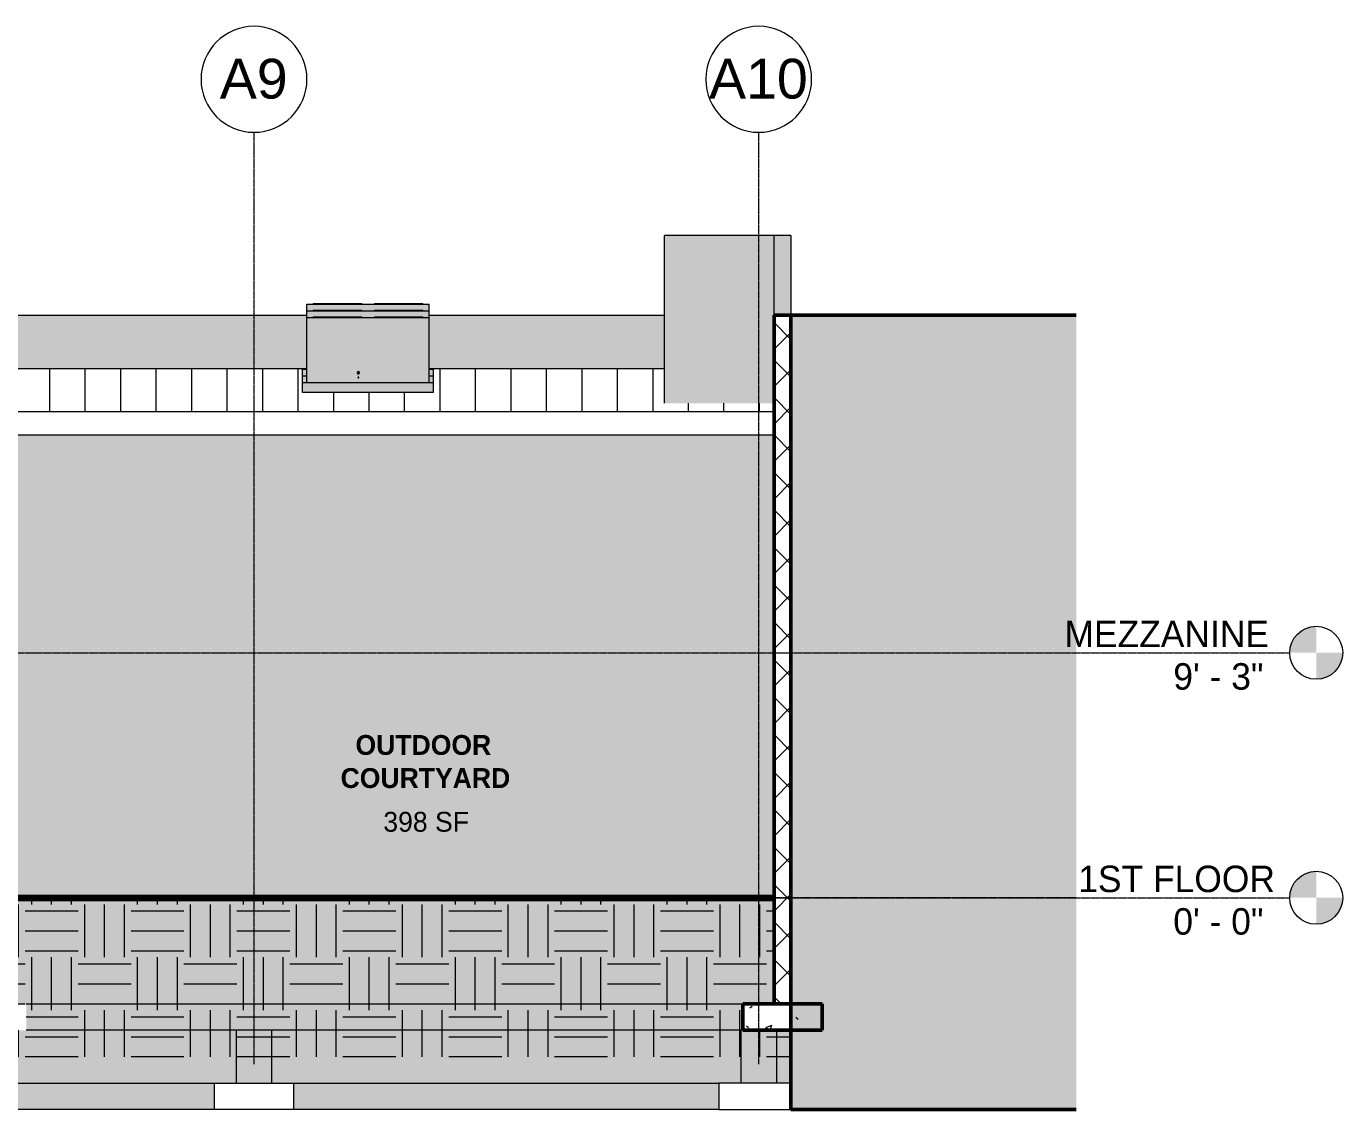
# Model space of a CAD drawing. Header units: inches. Extents: x -4221 to 4009, y -195 to 396.
# Drawn here: x -1924 to -1328, y -96 to 395 of the extents above; entities that cross this region are included whole.
import ezdxf

# ---------------------------------------------------------------- set-up
doc = ezdxf.new("R2010")
doc.units = ezdxf.units.IN
doc.header["$MEASUREMENT"] = 0
doc.linetypes.add('Aligning Line 1_8_', pattern=[0.25, 0.125, -0.125])
doc.linetypes.add('Grid Line 1_2_', pattern=[0.875, 0.5, -0.125, 0.125, -0.125])
for name, color, linetype, lineweight in [('A-AREA-IDEN', 2, 'Continuous', 9), ('A-FLOR-LEVL', 51, 'Continuous', 9), ('A-FLOR-LEVL-1', 51, 'Grid Line 1_2_', 9), ('A-ROOF', 132, 'Continuous', 13), ('A-ROOF-PATT-1', 132, 'Continuous', 9), ('A-WALL', 113, 'Continuous', 13), ('A-WALL-1', 10, 'Continuous', 13), ('A-WALL-2', 50, 'Continuous', 13), ('A-WALL-3', 163, 'Continuous', 50), ('A-WALL-4', 173, 'Continuous', 13), ('A-WALL-5', 8, 'Continuous', 13), ('A-WALL-PATT-1', 10, 'Continuous', 13), ('A-WALL-PATT-2', 50, 'Continuous', 13), ('A-WALL-PATT-3', 7, 'Continuous', 9), ('A-WALL-PATT-4', 111, 'Continuous', 9), ('C-TOPO', 7, 'Continuous', 9), ('C-TOPO-1', 7, 'Continuous', 140), ('G-ANNO-SYMB', 111, 'Aligning Line 1_8_', 9), ('M-EQPM', 50, 'Continuous', 9), ('S-FNDN', 32, 'Continuous', 13), ('S-FNDN-1', 50, 'Continuous', 13), ('S-FNDN-2', 9, 'Continuous', 13), ('S-FNDN-3', 173, 'Continuous', 13), ('S-FNDN-4', 253, 'Continuous', 9), ('S-FNDN-5', 163, 'Continuous', 50), ('S-GRID-1', 1, 'Grid Line 1_2_', 9), ('S-GRID-IDEN', 1, 'Continuous', 9)]:
    doc.layers.add(name, color=color, linetype=linetype, lineweight=lineweight)
doc.styles.add('Arial', font='arial.ttf', dxfattribs={"height": 18})
doc.styles.add('Century Gothic', font='ufonts.com_century-gothic.ttf', dxfattribs={"height": 12})
doc.styles.add('Century Gothic_1', font='ufonts.com_century-gothic.ttf', dxfattribs={"height": 9})
doc.styles.add('Century Gothic_B', font='GOTHICB.TTF', dxfattribs={"height": 9})
pattern_1 = [(50, (-3004.96, 0), (27.5427, -2.40992), [2.88, -31.68]), (355, (-3004.96, 0), (-5.32784, 28.88427), [2.304, -25.344]), (100.451, (-3002.666, -0.2), (22.2153, 26.47393), [2.448, -26.924]), (46.184, (-3004.96, 7.68), (40.9819, -6.3564), [4.32, -47.52]), (96.636, (-3001.546, 7.15), (35.8907, 37.4062), [3.671, -40.386]), (351.184, (-3004.96, 7.68), (35.891, 37.4062), [3.456, -38.016]), (21, (-3001.12, 5.76), (22.92104, -15.46073), [2.88, -31.68]), (326, (-3001.12, 5.76), (9.34353, 27.84574), [2.304, -25.344]), (71.451, (-2999.21, 4.472), (32.26477, 12.3844), [2.448, -26.924]), (37.5, (-3004.961, 0), (0.466855, 12.78271), [1.267, -23.77, 1.267, -24.461, -25.44]), (37.5, (-3004.961, 0), (0.466855, 12.78271), [-50.765, 1.267, -24.173]), (7.5, (-3004.961, 0), (10.10159, 15.14509), [1.267, -13.402, 1.267, -23.194, -9.696]), (7.5, (-3004.961, 0), (10.10159, 15.14509), [-39.13, 1.267, -8.429]), (327.5, (-3013.524, 0), (20.49916, -0.86578), [1.267, -8.333, 1.267, -28.685, -39.744]), (327.5, (-3013.524, 0), (20.49916, -0.86578), [-39.552, 1.267, -38.477]), (317.5, (-3017.364, 0), (22.39478, 3.84429), [1.267, -11.213, 1.267, -18.624, -28.224]), (317.5, (-3017.364, 0), (22.39478, 3.84429), [-32.371, 1.267, -26.957])]

# ---------------------------------------------------------------- blocks, each defined once
blk = doc.blocks.new('Walls 1 - Walls 1-1277454-BUILDING ELEVATION - SOUTH')
at = {"layer": 'A-WALL-1'}
for points in [[(-1943.06, 239.72), (-1943.06, 239.72), (-1943.06, 264), (-1943.14, 264), (-1943.14, 239.72)], [(-1584.45, -72), (-1577.83, -72), (-1577.83, -60), (-1584.45, -60), (-1584.45, -63.94)], [(-1577.83, -84), (-1577.83, -72), (-1584.45, -72), (-1584.45, -84)]]:
    blk.add_hatch(color=256, dxfattribs=at).paths.add_polyline_path(points, flags=0)
h = blk.add_hatch(color=256, dxfattribs=at)
h.paths.add_polyline_path([(-1741.78, 239.72), (-1635.2, 239.72), (-1635.2, 264), (-1741.78, 264), (-1741.78, 262.19)], flags=0)
h.paths.add_polyline_path([(-1866.57, 239.72), (-1797.2, 239.72), (-1797.2, 264), (-1943.06, 264), (-1943.06, 239.72)], flags=0)
at = {"layer": 'A-WALL-5'}
blk.add_hatch(color=256, dxfattribs=at).paths.add_polyline_path([(-1448.5, -96), (-1448.5, 264), (-1577.83, 264), (-1577.83, -96)], flags=0)
at = {"layer": 'A-WALL-3'}
for p, q in [((-1448.5, 264), (-1577.83, 264)), ((-1577.83, 264), (-1577.83, -96)), ((-1577.83, -96), (-1448.5, -96))]:
    blk.add_line(p, q, dxfattribs=at)
at = {"layer": 'A-WALL-4'}
for p, q in [((-1943.14, 264), (-1943.06, 264)), ((-1943.06, 264), (-1797.2, 264)), ((-1943.06, 264), (-1943.06, 239.72)), ((-1741.78, 264), (-1635.2, 264))]:
    blk.add_line(p, q, dxfattribs=at)
blk = doc.blocks.new('Condensing Unit - Air Cooled - DX - 6-10 Tons - 6 Tons-1352867-BUILDING ELEVATION - SOUTH')
at = {"layer": 'M-EQPM'}
for points in [[(-1766.64, 262.87), (-1766.64, 263.24), (-1744.64, 263.24), (-1744.64, 262.87), (-1741.78, 262.87), (-1741.78, 265.87), (-1797.2, 265.87), (-1797.2, 262.87), (-1794.35, 262.87), (-1794.35, 263.24), (-1772.35, 263.24), (-1772.35, 262.87)], [(-1782.2, 265.87), (-1772.35, 265.87), (-1772.35, 266.23), (-1794.35, 266.23), (-1794.35, 265.87), (-1782.95, 265.87)], [(-1744.88, 265.87), (-1744.64, 265.87), (-1744.64, 266.23), (-1766.64, 266.23), (-1766.64, 265.87), (-1745.59, 265.87)]]:
    blk.add_hatch(color=256, dxfattribs=at).paths.add_polyline_path(points, flags=0)
h = blk.add_hatch(color=256, dxfattribs=at)
h.paths.add_polyline_path([(-1739.78, 233.46), (-1739.78, 236.46), (-1741.78, 236.46), (-1741.78, 233.46), (-1741.15, 233.46)], flags=0)
h.paths.add_polyline_path([(-1799.2, 233.46), (-1797.2, 233.46), (-1797.2, 236.46), (-1799.2, 236.46)], flags=0)
for p, q in [((-1797.2, 265.87), (-1741.78, 265.87)), ((-1797.2, 262.87), (-1797.2, 265.87)), ((-1794.35, 266.23), (-1794.35, 265.87)), ((-1794.35, 266.23), (-1772.35, 266.23)), ((-1772.35, 265.87), (-1772.35, 266.23)), ((-1766.64, 266.23), (-1766.64, 265.87)), ((-1766.64, 266.23), (-1744.64, 266.23)), ((-1744.64, 265.87), (-1744.64, 266.23)), ((-1741.78, 262.87), (-1741.78, 265.87)), ((-1799.2, 236.46), (-1797.2, 236.46)), ((-1799.2, 233.46), (-1799.2, 236.46)), ((-1741.78, 236.46), (-1739.78, 236.46)), ((-1739.78, 233.46), (-1739.78, 236.46))]:
    blk.add_line(p, q, dxfattribs=at)
blk = doc.blocks.new('Condensing Unit - Air Cooled - DX - 6-10 Tons - 6 Tons-V5-BUILDING ELEVATION - SOUTH')
at = {"layer": 'M-EQPM'}
h = blk.add_hatch(color=256, dxfattribs=at)
h.paths.add_polyline_path([(-1797.2, 233.46), (-1741.78, 233.46), (-1741.78, 262.87), (-1797.2, 262.87), (-1797.2, 262.19)], flags=0)
h.paths.add_polyline_path([(-1773.94, 235.5), (-1773.99, 235.52), (-1774.08, 235.64), (-1774.08, 235.73), (-1773.94, 235.86), (-1773.85, 235.86), (-1773.71, 235.73), (-1773.71, 235.64), (-1773.85, 235.52)], flags=0)
h.paths.add_polyline_path([(-1773.89, 237.29), (-1774.18, 237.37), (-1774.38, 237.57), (-1774.44, 237.71), (-1774.44, 238), (-1774.29, 238.25), (-1774.04, 238.4), (-1773.75, 238.4), (-1773.46, 238.18), (-1773.35, 238), (-1773.35, 237.71), (-1773.5, 237.46), (-1773.85, 237.3)], flags=0)
for points in [[(-1782.2, 262.87), (-1772.35, 262.87), (-1772.35, 263.23), (-1794.35, 263.23), (-1794.35, 262.87), (-1782.95, 262.87)], [(-1744.88, 262.87), (-1744.64, 262.87), (-1744.64, 263.23), (-1766.64, 263.23), (-1766.64, 262.87), (-1745.59, 262.87)], [(-1739.78, 228.87), (-1739.78, 233.46), (-1799.2, 233.46), (-1799.2, 228.87), (-1741.15, 228.87)], [(-1773.89, 237.29), (-1773.75, 237.31), (-1773.5, 237.46), (-1773.35, 237.71), (-1773.35, 238), (-1773.5, 238.25), (-1773.75, 238.4), (-1774.04, 238.4), (-1774.33, 238.18), (-1774.44, 238), (-1774.44, 237.71), (-1774.38, 237.57), (-1774.18, 237.37)], [(-1773.94, 235.5), (-1773.8, 235.52), (-1773.71, 235.64), (-1773.71, 235.73), (-1773.85, 235.86), (-1773.94, 235.86), (-1774.08, 235.73), (-1774.08, 235.64), (-1773.99, 235.52)]]:
    blk.add_hatch(color=256, dxfattribs=at).paths.add_polyline_path(points, flags=0)
for p, q in [((-1797.2, 262.87), (-1741.78, 262.87)), ((-1797.2, 233.46), (-1797.2, 262.87)), ((-1794.35, 263.23), (-1794.35, 262.87)), ((-1794.35, 263.23), (-1772.35, 263.23)), ((-1772.35, 262.87), (-1772.35, 263.23)), ((-1766.64, 263.23), (-1766.64, 262.87)), ((-1766.64, 263.23), (-1744.64, 263.23)), ((-1744.64, 262.87), (-1744.64, 263.23)), ((-1741.78, 233.46), (-1741.78, 262.87)), ((-1799.2, 233.46), (-1739.78, 233.46)), ((-1799.2, 228.87), (-1799.2, 233.46)), ((-1739.78, 228.87), (-1739.78, 233.46)), ((-1739.78, 228.87), (-1799.2, 228.87))]:
    blk.add_line(p, q, dxfattribs=at)
for centre, radius, start, end in [((-1773.89, 237.86), 0.562, 0, 180), ((-1773.89, 237.86), 0.562, 180, 0), ((-1773.89, 235.68), 0.188, 0, 180), ((-1773.89, 235.68), 0.188, 180, 0)]:
    blk.add_arc(centre, radius, start, end, dxfattribs=at)
blk = doc.blocks.new('Level - Level Head - Circle-50818-BUILDING ELEVATION - SOUTH')
at = {"layer": 'A-FLOR-LEVL'}
h = blk.add_hatch(color=256, dxfattribs=at)
edge = h.paths.add_edge_path(flags=0)
edge.add_line((-1339.78, 0), (-1351.78, 0))
edge.add_arc((-1339.78, 0), 12, 90, 180, ccw=False)
edge.add_line((-1339.78, 12), (-1339.78, 0))
h = blk.add_hatch(color=256, dxfattribs=at)
edge = h.paths.add_edge_path(flags=0)
edge.add_line((-1339.78, -12), (-1339.78, 0))
edge.add_line((-1339.78, 0), (-1327.78, 0))
edge.add_arc((-1339.78, 0), 12, 270, 360, ccw=False)
blk.add_circle((-1339.78, 0), 12, dxfattribs=at)
blk = doc.blocks.new('Grid - Grid Head - Circle-50561-BUILDING ELEVATION - SOUTH')
at = {"layer": 'S-GRID-IDEN'}
for start, end in [(0, 180), (180, 360)]:
    blk.add_arc((-2877.2, 324), 24, start, end, dxfattribs=at)

msp = doc.modelspace()

# ---------------------------------------------------------------- hatches: boundary and pattern name
at = {"layer": 'A-ROOF-PATT-1'}
h = msp.add_hatch(dxfattribs=at)
h.set_pattern_fill('FP_4', color=256, style=0, pattern_type=2)
h.set_pattern_definition([(90, (0, 2.275), (-16.082, 1e-15), [])])
h.paths.add_polyline_path([(-1866.57, 220.22), (-1585.45, 220.24), (-1585.45, 224.06), (-1635.2, 224.06), (-1635.2, 239.72), (-1741.78, 239.72), (-1741.78, 239.46), (-1739.78, 239.46), (-1739.78, 228.87), (-1799.2, 228.87), (-1799.2, 239.46), (-1797.2, 239.46), (-1797.2, 239.72), (-3220.45, 239.72), (-3220.45, 233.43), (-3581.7, 233.43), (-3581.7, 226.07), (-3037.08, 226.07), (-3037.08, 220.22), (-1950.18, 220.22)], flags=0)
at = {"layer": 'A-WALL-2'}
msp.add_hatch(color=256, dxfattribs=at).paths.add_polyline_path([(-1577.83, 264), (-1577.83, 300), (-1585.45, 300), (-1585.45, 264)], flags=0)
at = {"layer": 'A-WALL-PATT-1'}
for points in [[(-1585.45, 224.06), (-1585.45, 300), (-1627.58, 300), (-1627.58, 224.06), (-1615.72, 224.06)], [(-1637.69, -48), (-1585.45, -48), (-1585.45, 0), (-1938.58, 0), (-1938.58, -48), (-1782.95, -48)]]:
    msp.add_hatch(color=256, dxfattribs=at).paths.add_polyline_path(points, flags=0)
h = msp.add_hatch(color=256, dxfattribs=at)
h.paths.add_polyline_path([(-1610.45, -84), (-1600.45, -84), (-1600.45, -72), (-1813.2, -72), (-1813.2, -84), (-1782.95, -84)], flags=0)
h.paths.add_polyline_path([(-3013.2, -84), (-2793.2, -84), (-2793.2, -72), (-3013.2, -72)], flags=0)
h.paths.add_polyline_path([(-2777.2, -84), (-2550.2, -84), (-2550.2, -72), (-2777.2, -72)], flags=0)
h.paths.add_polyline_path([(-1946.2, -84), (-1829.2, -84), (-1829.2, -72), (-2053.7, -72), (-2053.7, -84), (-1950.18, -84)], flags=0)
h.paths.add_polyline_path([(-2534.2, -84), (-2310.2, -84), (-2310.2, -72), (-2534.2, -72), (-2534.2, -82.49)], flags=0)
h.paths.add_polyline_path([(-2294.2, -84), (-2069.7, -84), (-2069.7, -72), (-2294.2, -72)], flags=0)
h.paths.add_polyline_path([(-2589.2, -6.01), (-2589.2, -6), (-2619.09, -6.01)], flags=0)
h.paths.add_polyline_path([(-2121.2, -6.01), (-2121.2, -6), (-2229.2, -6.01)], flags=0)
h.paths.add_polyline_path([(-2277.2, -6.01), (-2277.2, -6), (-2278.2, -6.01)], flags=0)
h = msp.add_hatch(color=256, dxfattribs=at)
h.paths.add_polyline_path([(-1782.95, -72), (-1600.45, -72), (-1600.45, -60), (-1813.2, -60), (-1813.2, -72), (-1797.99, -72)], flags=0)
h.paths.add_polyline_path([(-3013.2, -72), (-2793.2, -72), (-2793.2, -24), (-2809.2, -24), (-2809.2, -6.01), (-2853.2, -6.01), (-2853.2, -24), (-2901.2, -24), (-2901.2, -6.01), (-2997.2, -6.01), (-2997.2, -24), (-3013.2, -24), (-3013.2, -48), (-3003.2, -48), (-3003.2, -60), (-3013.2, -60)], flags=0)
h.paths.add_polyline_path([(-2777.2, -72), (-2550.2, -72), (-2550.2, -24), (-2589.2, -24), (-2589.2, -6.01), (-2697.2, -6.01), (-2697.2, -24), (-2745.2, -24), (-2745.2, -6.01), (-2761.2, -6.01), (-2761.2, -24), (-2777.2, -24), (-2777.2, -57.86)], flags=0)
h.paths.add_polyline_path([(-1946.2, -72), (-1829.2, -72), (-1829.2, -60), (-1960.39, -60), (-1960.39, -48), (-1946.2, -48), (-1946.2, -6.01), (-2037.7, -6.01), (-2037.7, -24), (-2053.7, -24), (-2053.7, -72), (-1950.18, -72)], flags=0)
h.paths.add_polyline_path([(-2534.2, -72), (-2310.2, -72), (-2310.2, -24), (-2326.2, -24), (-2326.2, -6.01), (-2385.2, -6.01), (-2385.2, -24), (-2433.2, -24), (-2433.2, -6.01), (-2518.2, -6.01), (-2518.2, -24), (-2534.2, -24), (-2534.2, -69.44)], flags=0)
h.paths.add_polyline_path([(-2294.2, -72), (-2069.7, -72), (-2069.7, -24), (-2121.2, -24), (-2121.2, -6.01), (-2229.2, -6.01), (-2229.2, -24), (-2277.2, -24), (-2277.2, -6.01), (-2278.2, -6.01), (-2278.2, -24), (-2294.2, -24), (-2294.2, -57.86)], flags=0)
at = {"layer": 'A-WALL-PATT-2'}
msp.add_hatch(color=256, dxfattribs=at).paths.add_polyline_path([(-1635.2, 224.06), (-1627.58, 224.06), (-1627.58, 300), (-1635.2, 300)], flags=0)
at = {"layer": 'A-WALL-PATT-3'}
h = msp.add_hatch(dxfattribs=at)
h.set_pattern_fill('FP_1', color=256, style=0, pattern_type=2)
h.set_pattern_definition([(45, (-3004.961, 0), (-8.48528, 8.48528), []), (135, (-3004.961, 0), (-8.48528, -8.48528), [])])
h.paths.add_polyline_path([(-1577.83, -48), (-1577.83, 264), (-1585.45, 264), (-1585.45, -48)], flags=0)
at = {"layer": 'A-WALL-PATT-4'}
h = msp.add_hatch(dxfattribs=at)
h.set_pattern_fill('FP_5', color=256, style=0, pattern_type=2)
h.set_pattern_definition([(90, (-1570.641, 300), (-16, 1e-15), [16, 0, 0, 0]), (90, (-1576.641, 300), (-16, 1e-15), [16, 0, 0, 0]), (90, (-1575.641, 300), (-16, 1e-15), [2.143, -13.857]), (90, (-1581.641, 300), (-16, 1e-15), [16, 0, 0, 0]), (90, (-1575.641, 303.214), (-16, 1e-15), [2.143, -13.857]), (90, (-1575.641, 306.429), (-16, 1e-15), [2.143, -13.857]), (90, (-1575.641, 309.643), (-16, 1e-15), [2.143, -13.857]), (90, (-1575.641, 312.857), (-16, 1e-15), [2.143, -13.857]), (90, (-1571.641, 300), (-16, 1e-15), [2.143, -13.857]), (90, (-1571.641, 303.214), (-16, 1e-15), [2.143, -13.857]), (90, (-1571.641, 306.429), (-16, 1e-15), [2.143, -13.857]), (90, (-1571.641, 309.643), (-16, 1e-15), [2.143, -13.857]), (90, (-1571.641, 312.857), (-16, 1e-15), [2.143, -13.857])])
h.paths.add_polyline_path([(-1797.99, 0), (-1585.45, 0), (-1585.45, 209.72), (-3026.2, 209.72), (-3026.2, 124), (-1938.58, 124), (-1938.58, 102), (-1935.39, 102), (-1935.39, 0), (-1866.57, 0)], flags=0)
at = {"layer": 'C-TOPO'}
h = msp.add_hatch(dxfattribs=at)
h.set_pattern_fill('FP_2', color=256, style=0, pattern_type=2)
h.set_pattern_definition([(0, (-3004.96, 0), (24, 24), [24, -24]), (0, (-3004.96, 9), (24, 24), [24, -24]), (0, (-3004.96, 18), (24, 24), [24, -24]), (90, (-3001.96, 21), (-24, 24), [24, -24]), (90, (-2992.96, 21), (-24, 24), [24, -24]), (90, (-2983.96, 21), (-24, 24), [24, -24])])
h.paths.add_polyline_path([(-1797.99, -72), (-1577.83, -72), (-1577.83, -60), (-1599.64, -60), (-1599.64, -48), (-1585.45, -48), (-1585.45, 0), (-1938.58, 0), (-1938.58, -48), (-1924.39, -48), (-1924.39, -60), (-1946.2, -60), (-1946.2, -72), (-1924.39, -72)], flags=0)
at = {"layer": 'S-FNDN'}
for points in [[(-1813.2, -72), (-1813.2, -60), (-1829.2, -60), (-1829.2, -72)], [(-1585.45, -72), (-1584.45, -72), (-1584.45, -60), (-1600.45, -60), (-1600.45, -72), (-1587.2, -72)], [(-1813.2, -84), (-1813.2, -72), (-1829.2, -72), (-1829.2, -84)], [(-1585.45, -84), (-1584.45, -84), (-1584.45, -72), (-1600.45, -72), (-1600.45, -84), (-1587.2, -84)]]:
    msp.add_hatch(color=256, dxfattribs=at).paths.add_polyline_path(points, flags=0)
at = {"layer": 'S-FNDN-1'}
msp.add_hatch(color=256, dxfattribs=at).paths.add_polyline_path([(-1599.64, -60), (-1599.64, -48), (-1924.39, -48), (-1924.39, -60), (-1782.95, -60)], flags=0)
h = msp.add_hatch(color=256, dxfattribs=at)
h.paths.add_polyline_path([(-1610.45, -96), (-1610.45, -84), (-1803.2, -84), (-1803.2, -96), (-1782.95, -96)], flags=0)
h.paths.add_polyline_path([(-2803.2, -96), (-2803.2, -84), (-3003.2, -84), (-3003.2, -96), (-2953.54, -96)], flags=0)
h.paths.add_polyline_path([(-2767.2, -96), (-2560.2, -96), (-2560.2, -84), (-2767.2, -84)], flags=0)
h.paths.add_polyline_path([(-1839.2, -96), (-1839.2, -84), (-2043.7, -84), (-2043.7, -96), (-1950.18, -96)], flags=0)
h.paths.add_polyline_path([(-2117.41, -96), (-2079.7, -96), (-2079.7, -84), (-2284.2, -84), (-2284.2, -96)], flags=0)
h.paths.add_polyline_path([(-2524.2, -96), (-2320.2, -96), (-2320.2, -84), (-2524.2, -84)], flags=0)
at = {"layer": 'S-FNDN-4'}
h = msp.add_hatch(dxfattribs=at)
h.set_pattern_fill('FP_3', color=256, style=0, pattern_type=2)
h.set_pattern_definition(pattern_1)
h.paths.add_polyline_path([(-1924.39, -60), (-1924.39, -48), (-1960.39, -48), (-1960.39, -60), (-1950.18, -60)], flags=0)
h = msp.add_hatch(dxfattribs=at)
h.set_pattern_fill('FP_3', color=256, style=0, pattern_type=2)
h.set_pattern_definition(pattern_1)
h.paths.add_polyline_path([(-1563.64, -60), (-1563.64, -48), (-1599.64, -48), (-1599.64, -60)], flags=0)

# ---------------------------------------------------------------- linework, layer by layer
at = {"layer": 'A-FLOR-LEVL-1'}
for p, q in [((-4220.89, 111), (-1351.78, 111)), ((-4220.89, 0), (-1351.78, 0))]:
    msp.add_line(p, q, dxfattribs=at)
at = {"layer": 'A-ROOF'}
for p, q in [((-3220.45, 239.72), (-1797.2, 239.72)), ((-1741.78, 239.72), (-1635.2, 239.72)), ((-1585.45, 220.22), (-3037.08, 220.22)), ((-3037.08, 209.72), (-1585.45, 209.72))]:
    msp.add_line(p, q, dxfattribs=at)
at = {"layer": 'A-WALL'}
msp.add_line((-1935.39, 0), (-1585.45, 0), dxfattribs=at)
at = {"layer": 'A-WALL-3'}
for p, q in [((-1585.45, 264), (-1585.45, -48)), ((-1577.83, 264), (-1585.45, 264)), ((-1577.83, -48), (-1577.83, 264))]:
    msp.add_line(p, q, dxfattribs=at)
at = {"layer": 'A-WALL-4'}
for p, q in [((-1635.2, 224.06), (-1635.2, 300)), ((-1577.83, 300), (-1635.2, 300)), ((-1585.45, 264), (-1585.45, 300)), ((-1577.83, 300), (-1577.83, 264))]:
    msp.add_line(p, q, dxfattribs=at)
at = {"layer": 'C-TOPO'}
for p, q in [((-1797.99, 0), (-1938.58, 0)), ((-1585.45, 0), (-1797.99, 0))]:
    msp.add_line(p, q, dxfattribs=at)
at = {"layer": 'C-TOPO-1'}
for p, q in [((-1938.58, 0), (-1797.99, 0)), ((-1797.99, 0), (-1585.45, 0))]:
    msp.add_line(p, q, dxfattribs=at)
at = {"layer": 'G-ANNO-SYMB'}
msp.add_line((-1448.5, 0), (-4124.14, 0), dxfattribs=at)
at = {"layer": 'S-FNDN'}
for p, q in [((-1829.2, -84), (-1829.2, -60)), ((-1813.2, -60), (-1813.2, -84)), ((-1600.45, -84), (-1600.45, -60)), ((-1584.45, -60), (-1584.45, -84)), ((-1839.2, -84), (-1839.2, -96)), ((-1803.2, -96), (-1803.2, -84)), ((-1577.83, -84), (-1610.45, -84)), ((-1610.45, -84), (-1610.45, -96)), ((-1610.45, -96), (-1577.83, -96))]:
    msp.add_line(p, q, dxfattribs=at)
at = {"layer": 'S-FNDN-2'}
for p, q in [((-1924.39, -48), (-1599.64, -48)), ((-1599.64, -60), (-1924.39, -60))]:
    msp.add_line(p, q, dxfattribs=at)
at = {"layer": 'S-FNDN-3'}
for p, q in [((-2079.7, -84), (-1610.45, -84)), ((-1610.45, -96), (-2079.7, -96))]:
    msp.add_line(p, q, dxfattribs=at)
at = {"layer": 'S-FNDN-5'}
for p, q in [((-1563.64, -48), (-1599.64, -48)), ((-1599.64, -48), (-1599.64, -60)), ((-1563.64, -60), (-1563.64, -48)), ((-1599.64, -60), (-1563.64, -60))]:
    msp.add_line(p, q, dxfattribs=at)
at = {"layer": 'S-GRID-1'}
for p, q in [((-1821.2, -75.41), (-1821.2, 346.82)), ((-1592.45, -75.41), (-1592.45, 346.82))]:
    msp.add_line(p, q, dxfattribs=at)

# ---------------------------------------------------------------- block references
at = {"layer": 'A-FLOR-LEVL'}
for p in [(0, 111), (0, 0)]:
    msp.add_blockref('Level - Level Head - Circle-50818-BUILDING ELEVATION - SOUTH', p, dxfattribs=at)
at = {"layer": 'A-WALL-4'}
msp.add_blockref('Walls 1 - Walls 1-1277454-BUILDING ELEVATION - SOUTH', (0, 0), dxfattribs=at)
at = {"layer": 'M-EQPM'}
for name, p in [('Condensing Unit - Air Cooled - DX - 6-10 Tons - 6 Tons-1352867-BUILDING ELEVATION - SOUTH', (0, 3)), ('Condensing Unit - Air Cooled - DX - 6-10 Tons - 6 Tons-1352867-BUILDING ELEVATION - SOUTH', (0, 0)), ('Condensing Unit - Air Cooled - DX - 6-10 Tons - 6 Tons-V5-BUILDING ELEVATION - SOUTH', (0, 0))]:
    msp.add_blockref(name, p, dxfattribs=at)
at = {"layer": 'S-GRID-IDEN'}
for p in [(1056, 46.82), (1284.75, 46.82)]:
    msp.add_blockref('Grid - Grid Head - Circle-50561-BUILDING ELEVATION - SOUTH', p, dxfattribs=at)

# ---------------------------------------------------------------- texts
at = {"layer": 'A-AREA-IDEN', "char_height": 9, "attachment_point": 1}
for s, insert, width, style in [('OUTDOOR', (-1775.2, 73.74), 75.447, 'Century Gothic_B'), ('COURTYARD', (-1781.95, 58.74), 91.809, 'Century Gothic_B'), ('398 SF', (-1762.58, 38.92), 44.844, 'Century Gothic_1')]:
    msp.add_mtext(s, dxfattribs=dict(at, insert=insert, width=width, style=style))
at = {"layer": 'A-FLOR-LEVL', "char_height": 12, "attachment_point": 1, "style": 'Century Gothic'}
for s, insert, width in [('MEZZANINE', (-1453.88, 125.56), 109.989), ('9\' - 3"', (-1404.54, 106.29), 50.904), ('1ST FLOOR', (-1447.64, 14.56), 102.414), ('0\' - 0"', (-1404.54, -4.71), 50.904)]:
    msp.add_mtext(s, dxfattribs=dict(at, insert=insert, width=width))
at = {"layer": 'S-GRID-IDEN', "char_height": 18, "attachment_point": 1, "style": 'Arial'}
for s, insert, width in [('A9', (-1836.7, 380.1), 37.269), ('A10', (-1614.96, 380.1), 54.237)]:
    msp.add_mtext(s, dxfattribs=dict(at, insert=insert, width=width))

doc.saveas('drawing.dxf')
